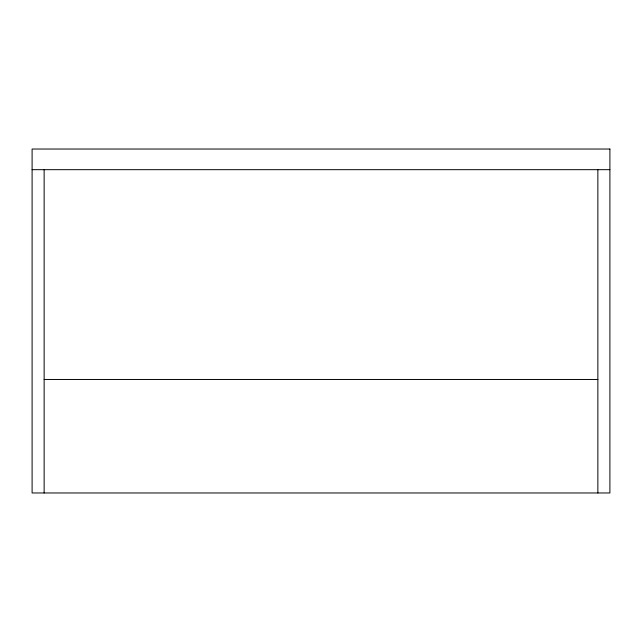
<?xml version="1.0" encoding="UTF-8"?>
<svg xmlns="http://www.w3.org/2000/svg" width="642" height="642" viewBox="0 0 642 642"><rect width="100%" height="100%" fill="white"/><g stroke="black" fill="none" stroke-linecap="round" stroke-linejoin="round"><path stroke-width="0.96" d="M32.1 169.673L609.9 169.673M44.138 379.47L597.862 379.47M597.862 169.673L597.862 492.968M44.138 169.673L44.138 492.968M609.9 149.032L32.1 149.032L32.1 492.968L609.9 492.968L609.9 149.032"/></g></svg>
